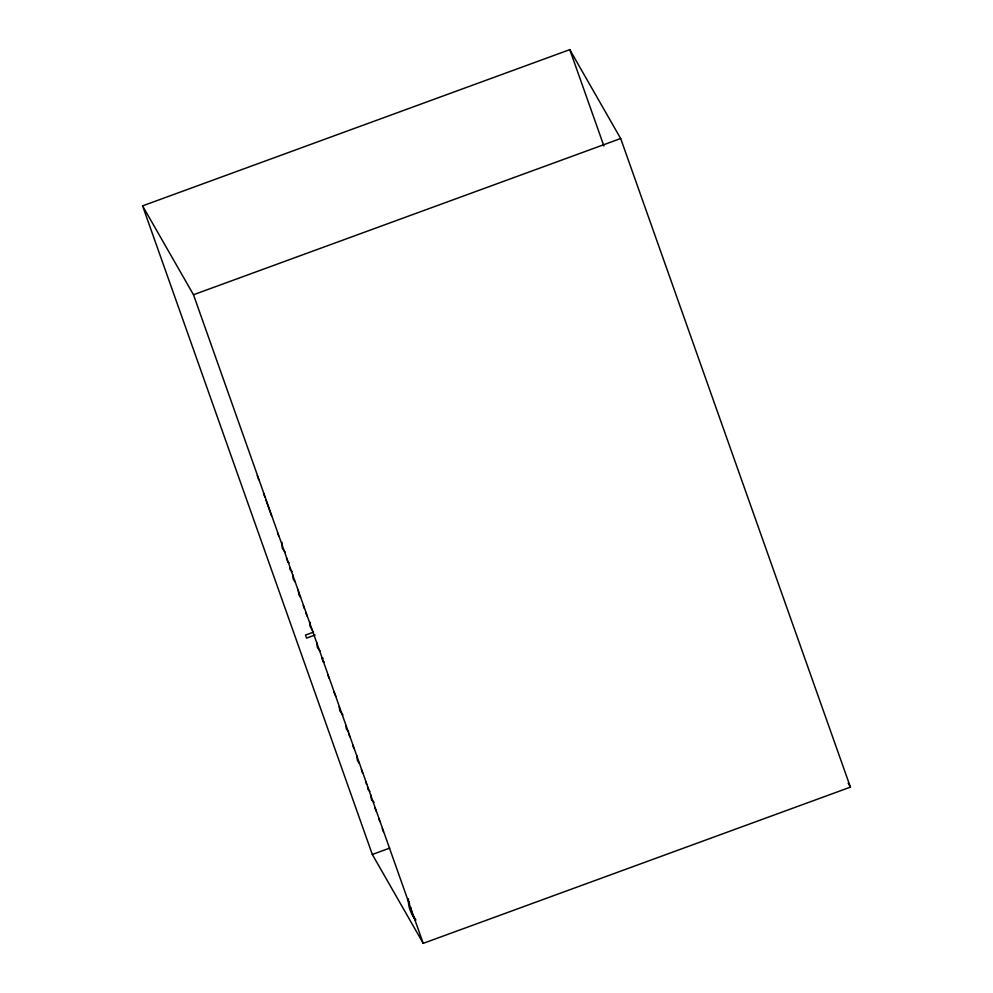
<?xml version="1.0" encoding="UTF-8"?>
<svg xmlns="http://www.w3.org/2000/svg" width="993" height="993" viewBox="0 0 993 993"><rect width="100%" height="100%" fill="white"/><g stroke="black" fill="none" stroke-linecap="round" stroke-linejoin="round"><path stroke-width="1.49" d="M292.749 574.86L293.196 579.006L295.206 581.923M370.588 794.623L371.556 799.924L374.038 802.282M316.879 642.856L317.425 647.548L320.416 651.495M356.81 755.599L357.368 760.29L359.081 763.158M298.285 590.078L298.781 594.509L300.556 597.426M282 542.377L282.273 548.335L285.388 552.518M310.375 622.313L310.002 626.149L312.46 630.518M409.563 903.829L408.818 901.135M142.582 205.874L569.783 49.65L620.675 138.523L850.418 787.126L423.217 943.35L372.325 854.476L142.582 205.874L193.486 294.747L423.217 943.35M193.486 294.747L620.675 138.523M313.527 632.156L305.459 635.098L306.539 638.127L315.091 634.986M372.325 854.476L389.752 848.096M324.214 661.921L323.271 661.959L321.819 657.862L323.184 658.111M289.087 562.832L287.858 562.05L286.431 557.967M292.079 571.521L290.142 569.672L289.708 567.475M369.917 791.284L367.981 789.435L367.547 787.238M342.92 714.948L339.805 710.777L339.159 706.644M335.82 696.316L333.809 691.724M348.568 731.99L346.321 728.899L345.887 725.374M415.62 919.518L414.615 918.451L415.57 919.977M415.595 920.461L414.95 919.394A29.728 28.859 -29.8 0 1 411.028 908.843L410.891 907.925L411.239 908.521M848.146 783.142L850.418 787.126M569.783 49.65L603.93 146.058M257.249 475.56L258.714 479.706M263.493 493.186L264.92 497.208M265.714 499.467L271.561 515.963M277.494 532.72L278.561 535.736M303.225 605.37L304.317 608.448M305.918 612.979L306.986 615.995M327.889 675.004L329.08 678.343M348.766 733.939L349.759 736.732M352.627 744.837L353.694 747.866M361.34 769.414L362.706 773.274M365.585 781.417L366.616 784.321M375.019 808.054L376.148 811.231M378.618 818.195L379.785 821.509M382.268 828.51L383.397 831.7M414.714 918.24A29.728 28.859 -29.8 0 1 408.421 898.851"/></g></svg>
